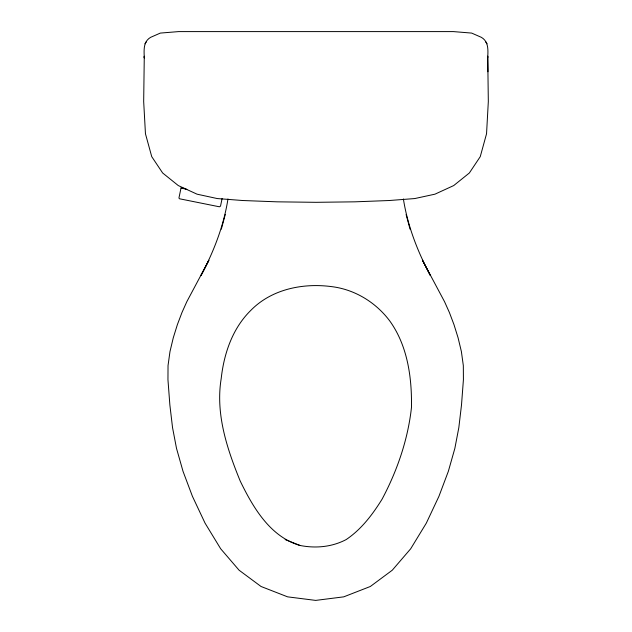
<?xml version="1.0" encoding="UTF-8"?>
<svg xmlns="http://www.w3.org/2000/svg" width="632" height="632" viewBox="0 0 632 632"><rect width="100%" height="100%" fill="white"/><g stroke="black" fill="none" stroke-linecap="round" stroke-linejoin="round"><path stroke-width="0.95" d="M227.97 198.962C223.744 225.829 213.79 251.56 201.008 275.473L208.916 260.258L186.811 301.717L182 312.445L177.379 324.627L173.271 337.812L169.984 351.558L168.033 365.612L167.954 379.69L169.866 404.954L172.544 427.643L176.51 448.372L183.019 471.314L192.412 496.286L205.045 523.122L220.679 548.781L239.086 570.206L261.04 586.488L287.607 596.845L315.684 600.4L343.753 596.845L370.328 586.488L392.275 570.206L410.689 548.781L426.324 523.122L438.948 496.286L448.349 471.314L454.858 448.372L458.824 427.643L461.502 404.954L463.414 379.69L463.327 365.612L461.384 351.558L458.089 337.812L453.981 324.627L449.368 312.445L444.557 301.717L422.453 260.258L430.36 275.473C417.578 251.56 407.616 225.829 403.39 198.962M185.737 188.628L181.029 187.965L178.943 197.99L179.409 198.756L219.423 206.798L220.521 206.127L222.101 198.535M221.311 229.179L225.268 214.469M487.738 57.796C488.015 50.378 488.931 41.775 481.418 37.359L471.677 33.085L453.405 31.6L178.595 31.6L160.323 33.085L150.582 37.359C142.935 41.815 144.08 50.505 144.262 57.954L144.278 56.232L143.677 101.562L145.455 133.755L151.735 156.641L162.645 172.986L178.295 185.571L197.042 194.174L217.266 198.559L242.712 200.518L277.116 201.829L316 202.319L354.884 201.829L389.288 200.518L414.734 198.559L434.95 194.174L453.705 185.571L469.355 172.986L480.257 156.641L486.545 133.755L488.323 101.562L487.722 56.13L487.928 71.779M146.332 41.823L144.933 43.821M300.042 545.463C315.66 548.568 331.998 547.043 346.194 539.562C361.378 529.34 372.493 514.598 382.052 499.225C397.204 470.793 407.964 439.548 411.472 407.442C411.953 377.652 407.656 346.052 389.96 321.222C375.937 302.341 354.568 289.251 331.081 286.557C302.61 282.907 271.515 289.235 250.857 310.336C232.513 328.3 223.949 353.541 221.2 378.576C215.393 413.897 227.038 448.831 240.247 481.118C253.069 507.433 270.101 536.789 300.058 545.471L285.143 539.562M186.859 189.418L181.029 187.965M485.668 41.823L487.067 43.798M406.099 214.469L410.057 229.179"/></g></svg>
